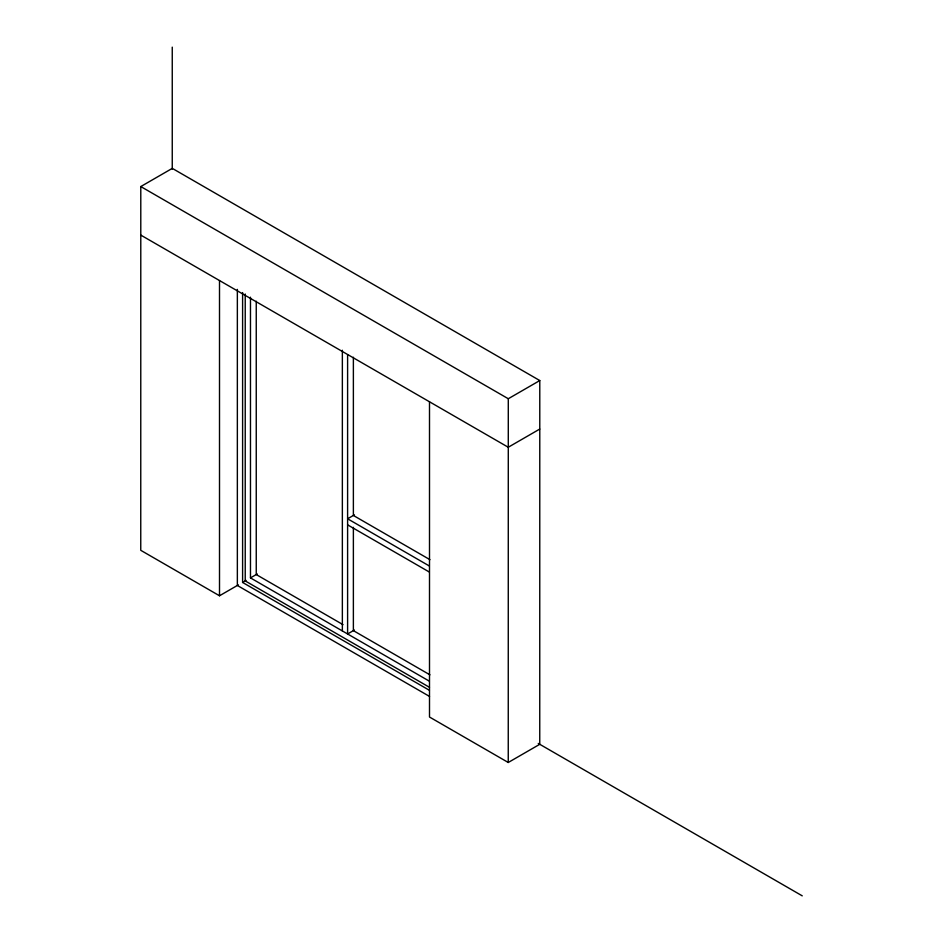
<?xml version="1.0" encoding="UTF-8"?>
<svg xmlns="http://www.w3.org/2000/svg" width="943" height="943" viewBox="0 0 943 943"><rect width="100%" height="100%" fill="white"/><g stroke="black" fill="none" stroke-linecap="round" stroke-linejoin="round"><path stroke-width="1.41" d="M238.402 584.86L219.507 595.776L140.755 550.311L140.79 186.561L172.286 168.373L539.785 380.548L539.75 744.298L508.253 762.486L429.501 717.022L429.501 401.789M539.785 380.548L508.289 398.736L508.253 762.486M354.427 514.843L347.602 518.791L429.265 565.941M242.599 292.578L242.599 582.444L246.099 580.416M250.473 297.198L250.473 577.894L257.298 573.957M539.75 429.065L508.253 447.253L140.755 235.078M354.427 630.03L347.602 633.967L347.602 354.745M140.79 186.561L508.289 398.736M429.937 559.659L353.377 515.456L353.377 357.232M347.602 524.85L429.265 572M343.016 624.655L256.248 574.558L256.248 301.206M429.937 674.834L353.377 630.631L353.377 527.337M538.264 743.438L802.245 895.85M250.473 577.894L429.324 681.152M429.478 687.306L245.227 580.923L245.227 294.004M242.599 582.444L429.395 690.288M429.536 696.429L237.353 585.473L237.353 289.383M342.356 350.242L342.356 630.938M219.507 280.543L219.507 595.776M172.251 47.15L172.251 169.127"/></g></svg>
